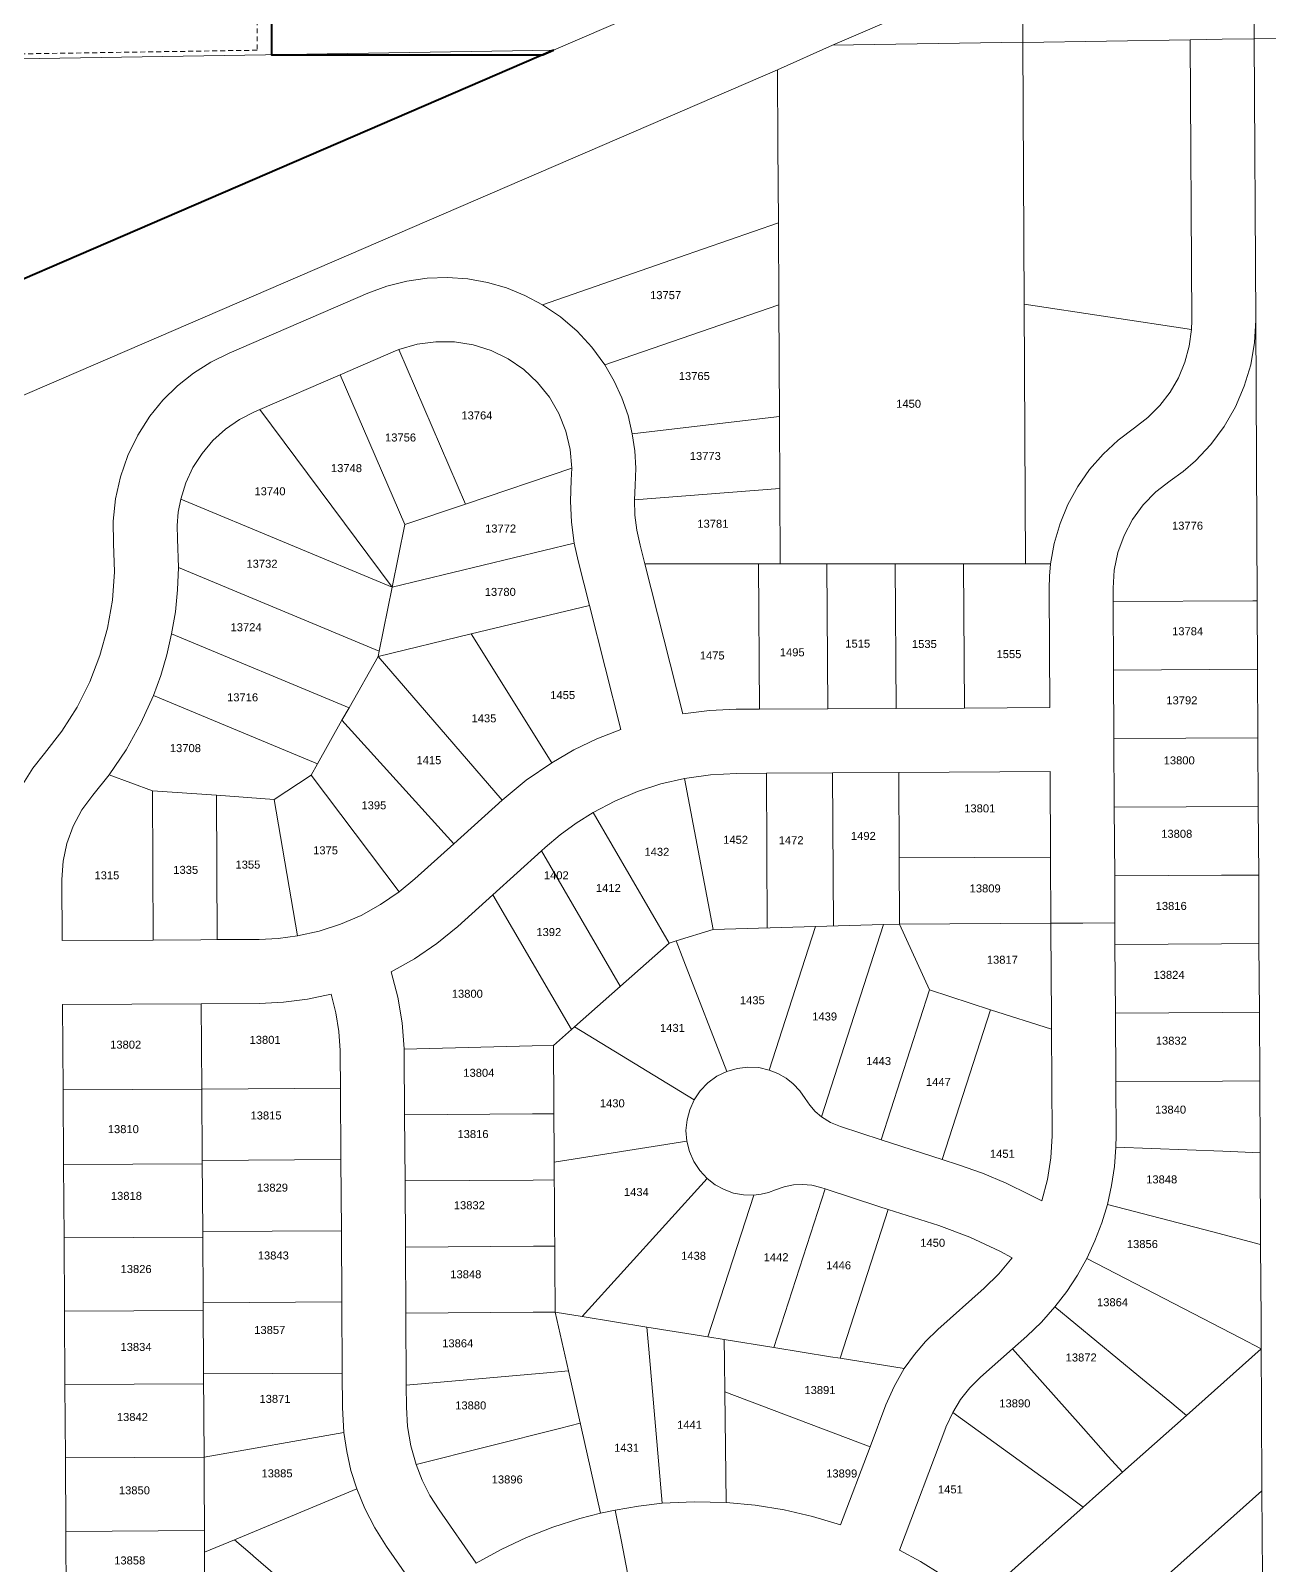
# Model space of a CAD drawing. Header units: feet. Extents: x 865220 to 2866543, y -2240498 to 973965.
# Drawn here: x 2863777 to 2864938, y 967228 to 968666 of the extents above; entities that cross this region are included whole.
import ezdxf
from ezdxf.enums import TextEntityAlignment as Align

# ---------------------------------------------------------------- set-up
doc = ezdxf.new("R2010")
doc.units = ezdxf.units.FT
doc.header["$LTSCALE"] = 0.015
doc.header["$MEASUREMENT"] = 0
doc.linetypes.add('DASHED', pattern=[5, 3, -2])
for name, color, linetype in [('Dakota County Addresses', 7, 'Continuous'), ('Dakota County Parcels', 7, 'Continuous'), ('DROP BURIED', 7, 'DASHED')]:
    doc.layers.add(name, color=color, linetype=linetype)
doc.layers.add('WORK BOUNDARY', color=110, linetype='Continuous', lineweight=40)
doc.styles.add('Dimensions 100', font='arial.ttf')

# ---------------------------------------------------------------- blocks, each defined once
blk = doc.blocks.new('ACMAP_ANN_TEMPLATE_Dakota County Addresses')
at = {"layer": 'Dakota County Addresses', "style": 'Dimensions 100'}
blk.add_attdef('DakotaCountyAddress', text='', height=50, dxfattribs=at).set_placement((0, 0), align=Align.CENTER)

msp = doc.modelspace()

# ---------------------------------------------------------------- linework, layer by layer
at = {"layer": 'Dakota County Parcels', "lineweight": 5, "ltscale": 100}
for p, q in [((2864367.6, 968691.3), (2864266.7, 968647.8)), ((2864706.4, 968691.5), (2864706.6, 968655)), ((2864923.4, 968691.6), (2864923.5, 968658.6)), ((2864893.6, 968658.1), (2864923.5, 968658.6)), ((2864923.5, 968658.6), (2864925, 968394.9)), ((2864923.6, 968658.6), (2866248.5, 968663.5)), ((2864266.7, 968647.8), (2862353.1, 967822)), ((2862367.9, 968616.7), (2864266.7, 968647.8)), ((2864476.7, 968629.5), (2864528.2, 968652.4)), ((2864528.2, 968652.4), (2864706.6, 968655.2)), ((2864706.6, 968655), (2864863.6, 968657.6)), ((2864706.6, 968655), (2864706.6, 968655)), ((2864706.6, 968655), (2864707.9, 968409.9)), ((2864863.6, 968657.6), (2864893.6, 968658.1)), ((2864476.7, 968629.5), (2863600.5, 968251.4)), ((2864477.5, 968485.9), (2864383.8, 968453.4)), ((2864477.5, 968485.9), (2864477.9, 968409.3)), ((2864383.8, 968453.4), (2864256.3, 968409.3)), ((2864092.5, 968420.1), (2863962.5, 968364)), ((2864422.6, 968390.2), (2864477.9, 968409.3)), ((2864477.9, 968409.3), (2864478.5, 968304.5)), ((2864864.7, 968386.1), (2864707.9, 968409.9)), ((2864707.9, 968409.9), (2864709.2, 968166.5)), ((2864314.8, 968352.8), (2864422.6, 968390.2)), ((2864864.7, 968386.1), (2864865, 968394.5)), ((2864925, 968394.9), (2864926.4, 968131.9)), ((2864116.3, 968365.1), (2864066.7, 968343.7)), ((2864121.8, 968367.3), (2864116.3, 968365.1)), ((2864184.3, 968222.5), (2864121.8, 968367.3)), ((2864066.7, 968343.7), (2863991.4, 968311.2)), ((2864127.3, 968203.2), (2864066.7, 968343.7)), ((2863991.4, 968311.2), (2863986.3, 968309)), ((2864115.4, 968144.6), (2863991.4, 968311.2)), ((2864449.2, 968301.1), (2864340.6, 968288.4)), ((2864478.5, 968304.5), (2864449.2, 968301.1)), ((2864478.5, 968304.5), (2864478.9, 968237.1)), ((2864283.4, 968244.9), (2864283.8, 968256.1)), ((2864115.4, 968144.6), (2863917.2, 968227.2)), ((2864343.2, 968240), (2864342.6, 968226.4)), ((2864478.9, 968237.1), (2864342.6, 968226.4)), ((2864478.9, 968237.1), (2864479.2, 968166.4)), ((2864127.3, 968203.2), (2864115.4, 968144.6)), ((2863915.1, 968163.1), (2863914.2, 968189.8)), ((2864115.4, 968144.6), (2864286.1, 968185.8)), ((2864286.1, 968185.8), (2864289.7, 968169.3)), ((2864352.3, 968166.4), (2864347.8, 968184)), ((2864103.2, 968084.7), (2863915.1, 968163.1)), ((2864300.3, 968127.5), (2864289.7, 968169.3)), ((2864387.9, 968026), (2864352.3, 968166.4)), ((2864458.9, 968166.4), (2864352.3, 968166.4)), ((2864458.9, 968166.4), (2864459.7, 968030.2)), ((2864479.2, 968166.4), (2864458.9, 968166.4)), ((2864523, 968166.4), (2864479.2, 968166.4)), ((2864587.1, 968166.5), (2864523, 968166.4)), ((2864523, 968166.4), (2864523.8, 968030.5)), ((2864651.2, 968166.5), (2864587.1, 968166.5)), ((2864587.1, 968166.5), (2864587.9, 968030.9)), ((2864709.2, 968166.5), (2864651.2, 968166.5)), ((2864651.2, 968166.5), (2864652, 968031.2)), ((2864732.7, 968166.5), (2864709.2, 968166.5)), ((2864115.4, 968144.6), (2864103.2, 968084.7)), ((2864731.3, 968143.3), (2864731.9, 968031.7)), ((2864791.3, 968143.6), (2864791.4, 968131.2)), ((2864189.5, 968100.8), (2864300.3, 968127.5)), ((2864329.8, 968011.2), (2864300.3, 968127.5)), ((2864922.4, 968131.9), (2864791.4, 968131.2)), ((2864791.4, 968131.2), (2864791.7, 968066.9)), ((2864926.4, 968131.9), (2864922.4, 968131.9)), ((2864926.4, 968131.9), (2864926.7, 968067.7)), ((2864075, 968031.5), (2863908.7, 968100.7)), ((2864102.2, 968079.7), (2864189.5, 968100.8)), ((2864189.5, 968100.8), (2864265, 967980)), ((2864103.2, 968084.7), (2864102.2, 968079.7)), ((2864218.7, 967945.1), (2864102.2, 968079.7)), ((2864926.7, 968067.7), (2864791.7, 968066.9)), ((2864791.7, 968066.9), (2864792.1, 968002.6)), ((2864926.7, 968067.7), (2864927.1, 968003.4)), ((2863891.6, 968042.9), (2864045.3, 967978.9)), ((2864438, 968030.1), (2864459.7, 968030.2)), ((2864459.7, 968030.2), (2864523.8, 968030.5)), ((2864523.8, 968030.5), (2864587.9, 968030.9)), ((2864587.9, 968030.9), (2864652, 968031.2)), ((2864652, 968031.2), (2864731.9, 968031.7)), ((2864068.4, 968020), (2864173.1, 967904)), ((2864927.1, 968003.4), (2864792.1, 968002.6)), ((2864792.1, 968002.6), (2864792.4, 967938.3)), ((2864927.1, 968003.4), (2864927.4, 967939.1)), ((2863834.9, 967949.6), (2863850.1, 967968.6)), ((2863890.6, 967953.8), (2863850.1, 967968.6)), ((2864039.4, 967968.4), (2864004.7, 967945.6)), ((2864039.4, 967968.4), (2864122, 967859)), ((2864438.3, 967970.1), (2864466.3, 967970.2)), ((2864466.3, 967970.2), (2864528.3, 967970.6)), ((2864466.3, 967970.2), (2864467.1, 967825.2)), ((2864528.3, 967970.6), (2864590.3, 967970.9)), ((2864528.3, 967970.6), (2864529.1, 967827.1)), ((2864590.3, 967970.9), (2864732.3, 967971.7)), ((2864732.3, 967971.7), (2864732.7, 967891.7)), ((2863891.5, 967813.9), (2863890.6, 967953.8)), ((2864416.4, 967823.7), (2864389.6, 967965.4)), ((2863950.7, 967949.5), (2863951.5, 967814.3)), ((2864026.6, 967817.7), (2864004.7, 967945.6)), ((2864218.7, 967945.1), (2864173.1, 967904)), ((2864375.1, 967811.1), (2864303.9, 967933.4)), ((2864792.4, 967938.3), (2864927.4, 967939.1)), ((2864792.4, 967938.3), (2864792.8, 967874.1)), ((2864927.4, 967939.1), (2864927.8, 967874.8)), ((2864173.1, 967904), (2864136.8, 967871.2)), ((2864255.4, 967897.4), (2864209.9, 967856.4)), ((2864258.9, 967900.6), (2864255.4, 967897.4)), ((2864329.3, 967770.6), (2864255.4, 967897.4)), ((2864590.7, 967890.9), (2864732.7, 967891.7)), ((2864732.7, 967891.7), (2864733, 967829.7)), ((2863805.8, 967870.5), (2863806.1, 967813.4)), ((2864122, 967859), (2864136.8, 967871.2)), ((2864792.8, 967874), (2864892.8, 967874.6)), ((2864793, 967830), (2864792.8, 967874)), ((2864892.8, 967874.6), (2864927.8, 967874.8)), ((2864927.8, 967874.8), (2864928.1, 967810.5)), ((2864209.9, 967856.4), (2864177, 967826.6)), ((2864283.5, 967730), (2864209.9, 967856.4)), ((2864416.4, 967823.6), (2864512.4, 967826.5)), ((2864512.4, 967826.5), (2864505.9, 967806.3)), ((2864512.4, 967826.5), (2864576, 967828.5)), ((2864576, 967828.5), (2864517.9, 967648.3)), ((2864576, 967828.5), (2864591, 967828.9)), ((2864591, 967828.9), (2864733, 967829.7)), ((2864619.3, 967767.1), (2864591, 967828.9)), ((2864733, 967829.7), (2864763, 967829.8)), ((2864733, 967829.7), (2864733.1, 967824.7)), ((2864733.1, 967824.7), (2864733.5, 967740.7)), ((2864763, 967829.8), (2864793, 967830)), ((2864793, 967830), (2864793.1, 967809.8)), ((2863891.5, 967813.9), (2863806.1, 967813.4)), ((2863936.1, 967814.2), (2863891.5, 967813.9)), ((2863951.5, 967814.3), (2863936.1, 967814.2)), ((2863951.5, 967814.3), (2863990.8, 967814.5)), ((2864286.4, 967732.6), (2864375.1, 967811.1)), ((2864375.1, 967811.1), (2864381.6, 967813.1)), ((2864381.6, 967813.1), (2864416.4, 967823.6)), ((2864381.6, 967813.1), (2864388.9, 967794.4)), ((2864893.1, 967810.3), (2864793.1, 967809.8)), ((2864928.1, 967810.5), (2864893.1, 967810.3)), ((2864928.1, 967810.5), (2864928.5, 967746.2)), ((2864505.9, 967806.3), (2864469, 967692)), ((2864793.1, 967809.8), (2864793.5, 967745.5)), ((2864388.9, 967794.4), (2864429.2, 967690.7)), ((2864619.3, 967767.1), (2864574, 967626.6)), ((2864676.4, 967748.6), (2864619.3, 967767.1)), ((2863806.5, 967753.4), (2863936.5, 967754.2)), ((2863807, 967673.4), (2863806.5, 967753.4)), ((2863936.5, 967754.2), (2863991.1, 967754.5)), ((2863937, 967674.2), (2863936.5, 967754.2)), ((2864676.4, 967748.6), (2864631, 967608.2)), ((2864733.6, 967730.2), (2864676.4, 967748.6)), ((2864733.5, 967740.7), (2864733.6, 967730.2)), ((2864893.5, 967746), (2864793.5, 967745.5)), ((2864793.5, 967745.5), (2864793.8, 967681.2)), ((2864928.5, 967746.2), (2864893.5, 967746)), ((2864928.5, 967746.2), (2864928.8, 967681.9)), ((2864266.7, 967715.1), (2864286.4, 967732.6)), ((2864286.4, 967732.6), (2864398.5, 967664)), ((2864733.6, 967730.2), (2864734.1, 967630.4)), ((2864066.7, 967706.7), (2864066.7, 967710.3)), ((2864126.7, 967711.7), (2864246.7, 967714.7)), ((2864126.7, 967707.1), (2864126.7, 967711.7)), ((2864246.7, 967714.7), (2864266.7, 967715.1)), ((2864267.4, 967605.7), (2864266.7, 967715.1)), ((2864126.7, 967707.1), (2864127.1, 967650.2)), ((2864893.8, 967681.7), (2864793.8, 967681.2)), ((2864793.8, 967681.2), (2864794.1, 967630.8)), ((2864928.8, 967681.9), (2864893.8, 967681.7)), ((2864928.8, 967681.9), (2864929.2, 967614.6)), ((2863807, 967673.4), (2863937, 967674.2)), ((2863807.4, 967603.4), (2863807, 967673.4)), ((2863937, 967674.2), (2864066.9, 967675)), ((2863937.4, 967607.4), (2863937, 967674.2)), ((2864066.9, 967675), (2864067.3, 967608.2)), ((2864247.1, 967650.9), (2864127.1, 967650.2)), ((2864127.1, 967650.2), (2864127.5, 967588.2)), ((2864267.1, 967651.1), (2864247.1, 967650.9)), ((2864574, 967626.6), (2864535.7, 967639)), ((2864267.4, 967605.7), (2864391.7, 967625.4)), ((2864631, 967608.2), (2864574, 967626.6)), ((2864793.9, 967619.8), (2864794.1, 967630.8)), ((2864894.2, 967615.9), (2864793.9, 967619.8)), ((2864929.2, 967614.6), (2864894.2, 967615.9)), ((2864929.2, 967614.6), (2864929.6, 967528.6)), ((2863807.4, 967603.4), (2863937.4, 967604.2)), ((2863807.8, 967534.7), (2863807.4, 967603.4)), ((2863937.4, 967607.4), (2864067.3, 967608.2)), ((2863937.8, 967540.7), (2863937.4, 967607.4)), ((2864067.3, 967608.2), (2864067.8, 967541.5)), ((2864268.2, 967465.1), (2864267.4, 967605.7)), ((2864646.3, 967603.3), (2864631, 967608.2)), ((2864247.5, 967588.9), (2864127.5, 967588.2)), ((2864127.5, 967588.2), (2864127.8, 967526.2)), ((2864267.5, 967589.1), (2864247.5, 967588.9)), ((2864293.7, 967461), (2864410.7, 967590.3)), ((2864473.4, 967431.9), (2864521.4, 967580.6)), ((2864521.4, 967580.6), (2864517.2, 967581.9)), ((2864571.8, 967564.3), (2864521.4, 967580.6)), ((2864411.5, 967441.9), (2864454.4, 967574.9)), ((2864724.4, 967569.4), (2864712.7, 967575.5)), ((2864884.7, 967540.3), (2864786, 967566.1)), ((2864535.3, 967421.9), (2864580.4, 967561.5)), ((2864580.4, 967561.5), (2864571.8, 967564.3)), ((2864627.9, 967546.2), (2864580.4, 967561.5)), ((2863937.8, 967540.7), (2864067.8, 967541.5)), ((2863938.2, 967473.9), (2863937.8, 967540.7)), ((2864067.8, 967541.5), (2864068.2, 967474.7)), ((2864929.6, 967528.6), (2864884.7, 967540.3)), ((2863807.8, 967534.7), (2863937.8, 967535.5)), ((2863808.3, 967466), (2863807.8, 967534.7)), ((2864247.8, 967527), (2864127.8, 967526.2)), ((2864127.8, 967526.2), (2864128.2, 967464.2)), ((2864267.8, 967527.1), (2864247.8, 967527)), ((2864929.6, 967528.6), (2864930, 967457.5)), ((2864696.7, 967516.2), (2864685, 967522.3)), ((2864857.3, 967468.5), (2864766.6, 967515.5)), ((2864670.4, 967487.5), (2864627.1, 967449)), ((2863808.3, 967466), (2863938.2, 967466.7)), ((2863808.7, 967397.2), (2863808.3, 967466)), ((2863938.2, 967473.9), (2864068.2, 967474.7)), ((2863938.6, 967407.2), (2863938.2, 967473.9)), ((2864068.2, 967474.7), (2864068.6, 967408)), ((2864247.7, 967465), (2864128.2, 967464.2)), ((2864248.2, 967465), (2864247.7, 967465)), ((2864268.2, 967465.1), (2864248.2, 967465)), ((2864280.7, 967410), (2864268.2, 967465.1)), ((2864268.2, 967465.1), (2864293.7, 967461)), ((2864815.5, 967405.2), (2864736.8, 967470.2)), ((2864911.1, 967440.7), (2864857.3, 967468.5)), ((2864128.2, 967464.2), (2864128.6, 967396.6)), ((2864293.7, 967461), (2864354.2, 967451.2)), ((2864354.2, 967451.2), (2864356, 967430.6)), ((2864354.2, 967451.2), (2864411.5, 967441.9)), ((2864930, 967457.5), (2864930.2, 967430.8)), ((2864411.5, 967441.9), (2864426.6, 967439.5)), ((2864426.6, 967439.5), (2864426.9, 967419.2)), ((2864426.6, 967439.5), (2864473.4, 967431.9)), ((2864930.2, 967430.8), (2864911.1, 967440.7)), ((2864356, 967430.6), (2864356, 967430.6)), ((2864356, 967430.6), (2864368.5, 967286)), ((2864473.4, 967431.9), (2864526.3, 967423.4)), ((2864526.3, 967423.4), (2864535.3, 967421.9)), ((2864535.3, 967421.9), (2864595.6, 967412.2)), ((2864697, 967430.9), (2864667, 967404.2)), ((2864763.5, 967356.2), (2864697, 967430.9)), ((2864930.2, 967430.8), (2864860, 967368.4)), ((2864930.2, 967430.8), (2864930.4, 967377.6)), ((2863938.6, 967407.2), (2864068.6, 967408)), ((2864068.6, 967408), (2864068.8, 967375.8)), ((2864260.6, 967408.3), (2864128.6, 967396.6)), ((2864280.7, 967410), (2864260.6, 967408.3)), ((2864310.8, 967276.8), (2864280.7, 967410)), ((2864426.9, 967419.2), (2864427.2, 967390.5)), ((2863808.7, 967397.2), (2863938.7, 967398)), ((2863809.1, 967328.5), (2863808.7, 967397.2)), ((2863939.1, 967329.3), (2863938.6, 967407.2)), ((2864128.6, 967396.6), (2864128.8, 967376.2)), ((2864844.4, 967381.3), (2864815.5, 967405.2)), ((2864427.2, 967390.5), (2864428.6, 967286.7)), ((2864427.2, 967390.5), (2864563.6, 967339)), ((2864860, 967368.4), (2864844.4, 967381.3)), ((2864068.8, 967375.8), (2864070.1, 967352.4)), ((2864641, 967371.1), (2864634.6, 967357.2)), ((2864717.8, 967315.5), (2864641, 967371.1)), ((2864860, 967368.4), (2864800, 967315.1)), ((2864930.4, 967377.6), (2864930.9, 967297.6)), ((2863939.1, 967329.3), (2864070.1, 967352.4)), ((2864272.3, 967356.2), (2864137.8, 967322.4)), ((2864291.7, 967361.1), (2864272.3, 967356.2)), ((2864634.5, 967357), (2864591.2, 967242.2)), ((2864634.6, 967357.2), (2864634.5, 967357)), ((2864786.7, 967330), (2864763.5, 967356.2)), ((2864563.6, 967339), (2864535.9, 967265.7)), ((2863809.1, 967328.5), (2863939.1, 967329.3)), ((2863809.5, 967259.7), (2863809.1, 967328.5)), ((2863939.6, 967240.3), (2863939.1, 967329.3)), ((2864800, 967315.1), (2864786.7, 967330)), ((2864746.9, 967294.5), (2864717.8, 967315.5)), ((2864800, 967315.1), (2864778, 967295.4)), ((2863967.5, 967251.9), (2864082.2, 967299.7)), ((2864082.2, 967299.7), (2864089.8, 967281.1)), ((2864763.4, 967282.5), (2864746.9, 967294.5)), ((2864778, 967295.4), (2864763.4, 967282.5)), ((2864930.9, 967297.6), (2864828.5, 967206.5)), ((2864930.9, 967297.6), (2864931.3, 967217.7)), ((2864159.4, 967279.9), (2864194.3, 967229.9)), ((2864324.5, 967279.7), (2864310.8, 967276.8)), ((2864324.5, 967279.7), (2864310.8, 967276.8)), ((2864330.3, 967250.3), (2864324.5, 967279.7)), ((2864330.3, 967250.3), (2864324.5, 967279.7)), ((2864763.4, 967282.5), (2864664.2, 967194.2)), ((2864310.8, 967276.8), (2864291.4, 967271.8)), ((2863809.5, 967259.7), (2863939.5, 967260.5)), ((2863809.9, 967191), (2863809.5, 967259.7)), ((2863939.6, 967240.3), (2863967.5, 967251.9)), ((2863967.5, 967251.9), (2863984.5, 967237.3)), ((2864336.1, 967220.9), (2864330.3, 967250.3)), ((2864336.1, 967220.9), (2864330.3, 967250.3)), ((2863939.9, 967193.8), (2863939.6, 967240.3)), ((2863984.5, 967237.3), (2863985.3, 967236.6)), ((2863985.3, 967236.6), (2864092.7, 967144.4)), ((2864110.2, 967245.5), (2864145.1, 967195.5))]:
    msp.add_line(p, q, dxfattribs=at)
for points in [[(2864528.2, 968652.4), (2864607.5, 968686.6), (2864618.7, 968691.4)], [(2864863.6, 968657.6), (2864865, 968394.5), (2864865, 968394.5)], [(2864476.7, 968629.5), (2864477.1, 968558.9), (2864477.5, 968485.9)], [(2864256.3, 968409.3), (2864239.8, 968418), (2864222.6, 968425), (2864204.7, 968430.2), (2864186.4, 968433.4), (2864167.3, 968434.8), (2864148.1, 968434.2), (2864129.1, 968431.5), (2864110.5, 968426.8), (2864092.5, 968420.1)], [(2864314.8, 968352.8), (2864302.7, 968369.4), (2864288.8, 968384.4), (2864273.2, 968397.8), (2864256.3, 968409.3)], [(2864811.5, 968294), (2864824, 968303.6), (2864835.1, 968314.7), (2864844.7, 968327.2), (2864852.6, 968340.8), (2864858.6, 968355.3), (2864862.7, 968370.5), (2864864.7, 968386.1)], [(2864868.5, 968263), (2864883, 968278.3), (2864895.5, 968295.2), (2864906, 968313.5), (2864914.3, 968332.9), (2864920.3, 968353.1), (2864923.8, 968373.8), (2864925, 968394.9)], [(2864283.8, 968256.1), (2864282.3, 968273.7), (2864278.2, 968290.9), (2864271.7, 968307.4), (2864262.8, 968322.7), (2864251.8, 968336.5), (2864238.8, 968348.5), (2864224.2, 968358.5), (2864208.3, 968366.3), (2864191.5, 968371.6), (2864174, 968374.4), (2864156.3, 968374.6), (2864138.8, 968372.2), (2864121.8, 968367.3)], [(2863962.5, 968364), (2863945.3, 968355.5), (2863929.1, 968345.2), (2863914.1, 968333.2), (2863900.5, 968319.7), (2863888.4, 968304.8), (2863877, 968287.1), (2863867.7, 968268.1), (2863860.7, 968248.1), (2863856.1, 968227.5), (2863854, 968206.5), (2863854.3, 968185.4)], [(2864340.6, 968288.4), (2864336.6, 968305.4), (2864330.8, 968321.9), (2864323.6, 968337.7), (2864314.8, 968352.8)], [(2863986.3, 968309), (2863972.2, 968301.7), (2863959.2, 968292.7), (2863947.4, 968282.1), (2863937.2, 968270), (2863928.7, 968256.6), (2863922, 968242.3), (2863917.2, 968227.2)], [(2864343.2, 968240), (2864343.8, 968256.2), (2864342.9, 968272.3), (2864340.6, 968288.4)], [(2864811.5, 968294), (2864796, 968282.5), (2864781.9, 968269.3), (2864769.2, 968254.7), (2864758.2, 968238.9), (2864749, 968221.9), (2864741.6, 968204.1), (2864736.1, 968185.5), (2864732.7, 968166.5)], [(2864127.3, 968203.2), (2864184.3, 968222.5), (2864283.8, 968256.1)], [(2864844.8, 968244.1), (2864857, 968253.1), (2864868.5, 968263)], [(2864283.4, 968244.9), (2864282.6, 968225.2), (2864283.5, 968205.4), (2864286.1, 968185.8)], [(2864844.8, 968244.1), (2864831.4, 968233.8), (2864819.6, 968221.6), (2864809.6, 968207.9), (2864801.7, 968193), (2864795.9, 968177.1), (2864792.4, 968160.5), (2864791.3, 968143.6)], [(2863917.2, 968227.2), (2863914.9, 968214.9), (2863913.9, 968202.4), (2863914.2, 968189.8)], [(2864342.6, 968226.4), (2864343.1, 968212.1), (2864344.9, 968198), (2864347.8, 968184)], [(2863789.5, 967988.8), (2863805.8, 968009.7), (2863820, 968032.2), (2863832, 968055.9), (2863841.5, 968080.6), (2863848.6, 968106.2), (2863853.1, 968132.4), (2863855, 968158.8), (2863854.3, 968185.4)], [(2863908.7, 968100.7), (2863912.2, 968121.4), (2863914.3, 968142.2), (2863915.1, 968163.1)], [(2864732.7, 968166.5), (2864731.7, 968154.9), (2864731.3, 968143.3)], [(2863891.6, 968042.9), (2863898.5, 968061.8), (2863904.2, 968081.1), (2863908.7, 968100.7)], [(2864102.2, 968079.7), (2864075, 968031.5), (2864068.4, 968020), (2864045.3, 967978.9), (2864039.4, 967968.4)], [(2863850.1, 967968.6), (2863866.1, 967992.1), (2863879.9, 968017), (2863891.6, 968042.9)], [(2864438, 968030.1), (2864412.9, 968029), (2864387.9, 968026)], [(2864329.8, 968011.2), (2864307.4, 968002.4), (2864285.8, 967992), (2864265, 967980)], [(2863789.5, 967988.8), (2863778.7, 967974.9), (2863769.2, 967960), (2863761.3, 967944.3)], [(2864265, 967980), (2864241.1, 967963.6), (2864218.7, 967945.1)], [(2864438.3, 967970.1), (2864413.9, 967968.8), (2864389.6, 967965.4)], [(2864590.3, 967970.9), (2864590.7, 967890.9), (2864591, 967828.9)], [(2863890.6, 967953.8), (2863950.7, 967949.5), (2864004.7, 967945.6)], [(2864389.6, 967965.4), (2864367.2, 967960.2), (2864345.4, 967953.1), (2864324.2, 967944.1), (2864303.9, 967933.4)], [(2863834.9, 967949.6), (2863824.6, 967935.8), (2863816.4, 967920.7), (2863810.5, 967904.5), (2863806.9, 967887.7), (2863805.8, 967870.5)], [(2864303.9, 967933.4), (2864288.1, 967923.5), (2864273.1, 967912.5), (2864258.9, 967900.6)], [(2864026.6, 967817.7), (2864047.1, 967822.2), (2864067, 967828.7), (2864086.3, 967837), (2864104.6, 967847.1), (2864122, 967859)], [(2864114.4, 967784), (2864136.5, 967796.3), (2864157.4, 967810.5), (2864177, 967826.6)], [(2863990.8, 967814.5), (2864008.7, 967815.4), (2864026.6, 967817.7)], [(2864126.7, 967711.8), (2864124.9, 967736.2), (2864120.8, 967760.3), (2864114.4, 967784)], [(2863991.1, 967754.5), (2864013.6, 967755.6), (2864036, 967758.4), (2864058.1, 967763.1)], [(2864066.7, 967710.3), (2864065.4, 967728.1), (2864062.6, 967745.8), (2864058.1, 967763.1)], [(2864066.7, 967706.7), (2864066.7, 967706.7), (2864066.9, 967675)], [(2864429.2, 967690.7), (2864419.9, 967686.2), (2864411.5, 967680), (2864404.3, 967672.6), (2864398.5, 967664)], [(2864469, 967692), (2864459.1, 967694.3), (2864449, 967694.8), (2864438.9, 967693.6), (2864429.2, 967690.7)], [(2864502.5, 967665.5), (2864497.5, 967672.6), (2864491.5, 967679), (2864484.7, 967684.4), (2864477.1, 967688.8), (2864469, 967692)], [(2864398.5, 967664), (2864394.4, 967654.9), (2864391.9, 967645.3), (2864390.9, 967635.4), (2864391.7, 967625.4)], [(2864502.5, 967665.5), (2864506.9, 967659.1), (2864512, 967653.3), (2864517.9, 967648.3)], [(2864517.9, 967648.3), (2864526.4, 967642.9), (2864535.7, 967639)], [(2864391.7, 967625.4), (2864394.1, 967615.6), (2864398.2, 967606.3), (2864403.8, 967597.8), (2864410.7, 967590.3)], [(2864724.4, 967569.4), (2864729.8, 967589.4), (2864733.1, 967609.8), (2864734.1, 967630.4)], [(2864786, 967566.1), (2864789.9, 967583.8), (2864792.6, 967601.7), (2864793.9, 967619.8)], [(2864712.7, 967575.5), (2864691.1, 967586), (2864668.9, 967595.3), (2864646.3, 967603.3)], [(2864410.7, 967590.3), (2864418.2, 967584.5), (2864426.6, 967580), (2864435.6, 967576.8), (2864444.9, 967575.1), (2864454.4, 967574.9)], [(2864517.2, 967581.9), (2864508.8, 967584), (2864500.2, 967584.8), (2864491.6, 967584.4), (2864483, 967582.7), (2864474.9, 967579.8)], [(2864454.4, 967574.9), (2864461.4, 967575.8), (2864468.3, 967577.4), (2864474.9, 967579.8)], [(2864766.6, 967515.5), (2864774.3, 967531.9), (2864780.7, 967548.8), (2864786, 967566.1)], [(2864685, 967522.3), (2864656.9, 967535.5), (2864627.9, 967546.2)], [(2864670.4, 967487.5), (2864684.3, 967501.2), (2864696.7, 967516.2)], [(2864736.8, 967470.2), (2864747.9, 967484.6), (2864757.8, 967499.7), (2864766.6, 967515.5)], [(2864710.3, 967442.7), (2864724.1, 967455.9), (2864736.8, 967470.2)], [(2864627.1, 967449), (2864615.5, 967437.7), (2864605, 967425.4), (2864595.6, 967412.2)], [(2864710.3, 967442.7), (2864710.3, 967442.7), (2864697, 967430.9)], [(2864595.6, 967412.2), (2864586.1, 967395.6), (2864578.4, 967378.2)], [(2864667, 967404.2), (2864657.1, 967394.2), (2864648.4, 967383.2), (2864641, 967371.1)], [(2864128.8, 967376.2), (2864129.9, 967357.9), (2864132.9, 967339.9), (2864137.8, 967322.4)], [(2864578.4, 967378.2), (2864578.4, 967378.2), (2864563.6, 967339)], [(2864070.1, 967352.4), (2864072.8, 967334.5), (2864076.8, 967316.9), (2864082.2, 967299.7)], [(2864137.8, 967322.4), (2864143.7, 967307.6), (2864150.9, 967293.3), (2864159.4, 967279.9)], [(2864089.8, 967281.1), (2864099.2, 967262.9), (2864110.2, 967245.5)], [(2864368.5, 967286), (2864346.4, 967283.4), (2864324.5, 967279.7)], [(2864428.6, 967286.7), (2864398.5, 967287.5), (2864368.5, 967286)], [(2864535.9, 967265.7), (2864509.6, 967273.6), (2864482.9, 967279.8), (2864455.9, 967284.2), (2864428.6, 967286.7)], [(2864291.4, 967271.8), (2864266.2, 967263.7), (2864241.5, 967254), (2864217.5, 967242.7), (2864194.3, 967229.9)], [(2864648.2, 967206.7), (2864629.8, 967219.6), (2864610.8, 967231.4), (2864591.2, 967242.2)]]:
    msp.add_lwpolyline(points, dxfattribs=at)
at = {"layer": 'DROP BURIED', "lineweight": 5, "ltscale": 100}
msp.add_lwpolyline([(2863988.8, 968720.7), (2863988.8, 968647.8), (2863191.4, 968635.4)], dxfattribs=at)
at = {"layer": 'WORK BOUNDARY', "ltscale": 50, "flags": 128}
msp.add_lwpolyline([(2859578.2, 968665.6), (2860173.2, 968644.9), (2860954.9, 968612.3), (2862141.9, 968643), (2863262.2, 968676), (2863725.3, 968677.3), (2863722.3, 969087), (2864002.3, 969087), (2864002.3, 968643.5), (2864256.7, 968643.5), (2864266.7, 968647.8), (2864266.7, 968647.8), (2864266.7, 968647.8), (2862353.1, 967822), (2860956.9, 967219.4), (2856970.8, 965499)], dxfattribs=at)

# ---------------------------------------------------------------- block references
at = {"layer": 'Dakota County Addresses', "lineweight": 5, "ltscale": 100, "xscale": 0.15, "yscale": 0.15, "zscale": 0.15}
for p, values in [((2864371.8, 968414.5), {'DakotaCountyAddress': '13757'}), ((2864398.7, 968338.7), {'DakotaCountyAddress': '13765'}), ((2864599.6, 968312.7), {'DakotaCountyAddress': '1450'}), ((2864194.9, 968301.8), {'DakotaCountyAddress': '13764'}), ((2864123.3, 968281.1), {'DakotaCountyAddress': '13756'}), ((2864409, 968263.8), {'DakotaCountyAddress': '13773'}), ((2864072.6, 968252.4), {'DakotaCountyAddress': '13748'}), ((2864000.9, 968230.7), {'DakotaCountyAddress': '13740'}), ((2864217.1, 968195.8), {'DakotaCountyAddress': '13772'}), ((2864416.1, 968200.3), {'DakotaCountyAddress': '13781'}), ((2864861.1, 968198.5), {'DakotaCountyAddress': '13776'}), ((2863993.4, 968162.8), {'DakotaCountyAddress': '13732'}), ((2864216.8, 968136.4), {'DakotaCountyAddress': '13780'}), ((2863978.5, 968103.3), {'DakotaCountyAddress': '13724'}), ((2864861.2, 968099.5), {'DakotaCountyAddress': '13784'}), ((2864415.5, 968076.8), {'DakotaCountyAddress': '1475'}), ((2864490.5, 968079.8), {'DakotaCountyAddress': '1495'}), ((2864551.9, 968087.9), {'DakotaCountyAddress': '1515'}), ((2864614.4, 968087.6), {'DakotaCountyAddress': '1535'}), ((2864693.7, 968078.1), {'DakotaCountyAddress': '1555'}), ((2863975.2, 968037.6), {'DakotaCountyAddress': '13716'}), ((2864275.3, 968039.7), {'DakotaCountyAddress': '1455'}), ((2864855.8, 968034.8), {'DakotaCountyAddress': '13792'}), ((2864201.5, 968017.9), {'DakotaCountyAddress': '1435'}), ((2863921.6, 967990), {'DakotaCountyAddress': '13708'}), ((2864149.9, 967978.7), {'DakotaCountyAddress': '1415'}), ((2864853.3, 967978.5), {'DakotaCountyAddress': '13800'}), ((2864098.3, 967936.4), {'DakotaCountyAddress': '1395'}), ((2864666.3, 967933.5), {'DakotaCountyAddress': '13801'}), ((2864437.4, 967904.1), {'DakotaCountyAddress': '1452'}), ((2864489.5, 967903.7), {'DakotaCountyAddress': '1472'}), ((2864557.2, 967907.7), {'DakotaCountyAddress': '1492'}), ((2864851, 967909.7), {'DakotaCountyAddress': '13808'}), ((2864053, 967894.2), {'DakotaCountyAddress': '1375'}), ((2864363.6, 967892.8), {'DakotaCountyAddress': '1432'}), ((2863921.9, 967875.9), {'DakotaCountyAddress': '1335'}), ((2863980.2, 967880.8), {'DakotaCountyAddress': '1355'}), ((2863848, 967870.8), {'DakotaCountyAddress': '1315'}), ((2864269.3, 967870.8), {'DakotaCountyAddress': '1402'}), ((2864318.1, 967858.9), {'DakotaCountyAddress': '1412'}), ((2864671.4, 967858.5), {'DakotaCountyAddress': '13809'}), ((2864845.8, 967842.1), {'DakotaCountyAddress': '13816'}), ((2864262.3, 967817.6), {'DakotaCountyAddress': '1392'}), ((2864687.5, 967791.7), {'DakotaCountyAddress': '13817'}), ((2864843.8, 967777.5), {'DakotaCountyAddress': '13824'}), ((2864185.9, 967759.8), {'DakotaCountyAddress': '13800'}), ((2864453.1, 967753.7), {'DakotaCountyAddress': '1435'}), ((2864520.9, 967738.5), {'DakotaCountyAddress': '1439'}), ((2863996.3, 967716.6), {'DakotaCountyAddress': '13801'}), ((2864378.2, 967727.8), {'DakotaCountyAddress': '1431'}), ((2863865.6, 967712.1), {'DakotaCountyAddress': '13802'}), ((2864845.9, 967715.8), {'DakotaCountyAddress': '13832'}), ((2864571.5, 967696.7), {'DakotaCountyAddress': '1443'}), ((2864196.7, 967685.7), {'DakotaCountyAddress': '13804'}), ((2864627.5, 967677.2), {'DakotaCountyAddress': '1447'}), ((2863997.2, 967645.7), {'DakotaCountyAddress': '13815'}), ((2864321.8, 967657.1), {'DakotaCountyAddress': '1430'}), ((2864845.2, 967651.2), {'DakotaCountyAddress': '13840'}), ((2863863.4, 967632.9), {'DakotaCountyAddress': '13810'}), ((2864191.2, 967628.3), {'DakotaCountyAddress': '13816'}), ((2864687.5, 967609.8), {'DakotaCountyAddress': '1451'}), ((2864003.2, 967578.1), {'DakotaCountyAddress': '13829'}), ((2864344.4, 967574), {'DakotaCountyAddress': '1434'}), ((2864836.9, 967585.8), {'DakotaCountyAddress': '13848'}), ((2863866.3, 967570.4), {'DakotaCountyAddress': '13818'}), ((2864187.8, 967561.6), {'DakotaCountyAddress': '13832'}), ((2864622.2, 967526.4), {'DakotaCountyAddress': '1450'}), ((2864818.8, 967525.2), {'DakotaCountyAddress': '13856'}), ((2863875.4, 967501.8), {'DakotaCountyAddress': '13826'}), ((2864004, 967514.5), {'DakotaCountyAddress': '13843'}), ((2864398, 967514.2), {'DakotaCountyAddress': '1438'}), ((2864475.4, 967512.9), {'DakotaCountyAddress': '1442'}), ((2864534, 967505.3), {'DakotaCountyAddress': '1446'}), ((2864184.5, 967496.9), {'DakotaCountyAddress': '13848'}), ((2864790.8, 967470.7), {'DakotaCountyAddress': '13864'}), ((2864000.7, 967444.7), {'DakotaCountyAddress': '13857'}), ((2863875.3, 967428.8), {'DakotaCountyAddress': '13834'}), ((2864176.9, 967432.2), {'DakotaCountyAddress': '13864'}), ((2864761.4, 967418.9), {'DakotaCountyAddress': '13872'}), ((2864516.5, 967388.4), {'DakotaCountyAddress': '13891'}), ((2864005.6, 967380.1), {'DakotaCountyAddress': '13871'}), ((2864189.1, 967374), {'DakotaCountyAddress': '13880'}), ((2864699.2, 967375.9), {'DakotaCountyAddress': '13890'}), ((2863871.9, 967363.1), {'DakotaCountyAddress': '13842'}), ((2864394.2, 967355.8), {'DakotaCountyAddress': '1441'}), ((2864335.2, 967334.3), {'DakotaCountyAddress': '1431'}), ((2864007.5, 967310.3), {'DakotaCountyAddress': '13885'}), ((2864223.3, 967304.6), {'DakotaCountyAddress': '13896'}), ((2864536.9, 967310.2), {'DakotaCountyAddress': '13899'}), ((2863873.8, 967294.4), {'DakotaCountyAddress': '13850'}), ((2864638.8, 967295.3), {'DakotaCountyAddress': '1451'}), ((2863869.4, 967228.7), {'DakotaCountyAddress': '13858'})]:
    msp.add_blockref('ACMAP_ANN_TEMPLATE_Dakota County Addresses', p, dxfattribs=at).add_auto_attribs(values)

doc.saveas('drawing.dxf')
